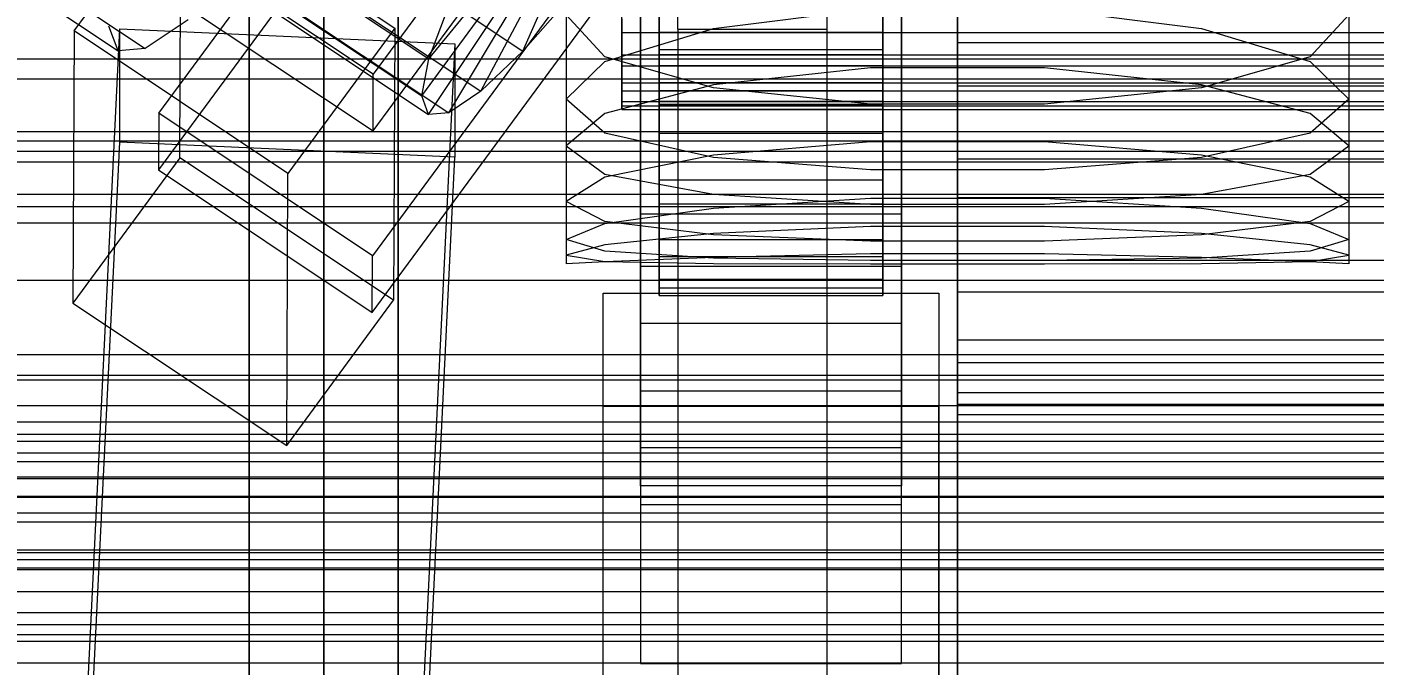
# Model space of a CAD drawing. Header units: millimetres. Extents: x -1970 to 59977, y -65068 to 6837.
# Drawn here: x -179.9 to -107.7, y -34688.8 to -34654.5 of the extents above; entities that cross this region are included whole.
import ezdxf

# ---------------------------------------------------------------- set-up
doc = ezdxf.new("R2010")
doc.units = ezdxf.units.MM
for name, color, linetype, lineweight in [('COTAS_O', 1, 'Continuous', 0), ('COTAS_P', 1, 'Continuous', 0), ('frontal_briquetadora', 7, 'Continuous', 0), ('frontal_C01', 7, 'Continuous', 0), ('frontal_C02', 7, 'Continuous', 0), ('frontal_C03', 7, 'Continuous', 0), ('frontal_C05-C03', 7, 'Continuous', 0), ('frontal_mezcladora', 7, 'Continuous', 0), ('frontal_secador', 7, 'Continuous', 0)]:
    doc.layers.add(name, color=color, linetype=linetype, lineweight=lineweight)
doc.dimstyles.new('R19_100', dxfattribs={"dimtxt": 250, "dimasz": 150, "dimexe": 150, "dimexo": 80, "dimgap": 100, "dimtad": 1, "dimtih": 1, "dimtoh": 1, "dimdsep": 46, "dimcen": 0.09, "dimadec": 0, "dimazin": 0, "dimtfac": 1, "dimtdec": 4, "dimtofl": 0, "dimtmove": 0, "dimatfit": 3, "dimfxl": 1, "dimtolj": 1, "dimtzin": 0, "dimarcsym": 0})

# ---------------------------------------------------------------- blocks, each defined once
blk = doc.blocks.new('*D37')
at = {"layer": 'COTAS_P', "color": 0, "lineweight": -2, "transparency": 16777216}
for p, q in [((-1750, -35420), (-1750, -34450)), ((2600, -35420), (2600, -34450)), ((-1600, -34600), (2450, -34600))]:
    blk.add_line(p, q, dxfattribs=at)
at = {"layer": 'COTAS_P', "color": 0, "transparency": 16777216}
for points in [[(-1600, -34575), (-1600, -34625), (-1750, -34600)], [(2450, -34575), (2450, -34625), (2600, -34600)]]:
    blk.add_solid(points, dxfattribs=at)
at = {"layer": 'Defpoints', "color": 0, "transparency": 16777216}
for p in [(2600, -34600), (-1750, -35500), (2600, -35500)]:
    blk.add_point(p, dxfattribs=at)
blk = doc.blocks.new('*D42')
at = {"layer": 'COTAS_O', "color": 0, "lineweight": -2, "transparency": 16777216}
for p, q in [((-570, -33700), (200, -33700)), ((50, -34750), (50, -33850)), ((-570, -34900), (200, -34900))]:
    blk.add_line(p, q, dxfattribs=at)
at = {"layer": 'COTAS_O', "color": 0, "transparency": 16777216}
for points in [[(25, -33850), (75, -33850), (50, -33700)], [(25, -34750), (75, -34750), (50, -34900)]]:
    blk.add_solid(points, dxfattribs=at)
at = {"layer": 'Defpoints', "color": 0, "transparency": 16777216}
for p in [(-650, -33700), (50, -33700), (-650, -34900)]:
    blk.add_point(p, dxfattribs=at)
blk = doc.blocks.new('*D43')
at = {"layer": 'COTAS_O', "color": 0, "lineweight": -2, "transparency": 16777216}
for p, q in [((-650, -34820), (-650, -34050)), ((650, -34820), (650, -34050)), ((-500, -34200), (500, -34200))]:
    blk.add_line(p, q, dxfattribs=at)
at = {"layer": 'COTAS_O', "color": 0, "transparency": 16777216}
for points in [[(-500, -34175), (-500, -34225), (-650, -34200)], [(500, -34175), (500, -34225), (650, -34200)]]:
    blk.add_solid(points, dxfattribs=at)
at = {"layer": 'Defpoints', "color": 0, "transparency": 16777216}
for p in [(650, -34200), (-650, -34900), (650, -34900)]:
    blk.add_point(p, dxfattribs=at)

msp = doc.modelspace()

# ---------------------------------------------------------------- linework, layer by layer
at = {"layer": 'frontal_briquetadora'}
for p, q in [((-164, -34454.149), (-164, -34698)), ((-160, -34698), (-160, -34454.149)), ((-160, -34478.149), (-160, -34722)), ((-160, -34727.142), (-160, -34483.291)), ((-160, -34483.291), (-160, -34715.652)), ((-160, -34722.08), (-160, -34489.719)), ((-160, -34489.719), (-160, -34716.717)), ((-168, -34713.16), (-168, -34492.29)), ((-164, -34719.288), (-164, -34492.29)), ((-160, -34719.288), (-160, -34492.29)), ((-160, -34492.29), (-160, -34713.16)), ((-168, -34497.432), (-168, -34718.302)), ((-160, -34718.302), (-160, -34497.432)), ((-151, -34640.815), (-151, -34658.409)), ((-109, -34640.815), (-109, -34658.409)), ((-151, -34643.204), (-151, -34660.914)), ((-109, -34643.204), (-109, -34660.914)), ((-151, -34646.048), (-151, -34663.894)), ((-109, -34646.048), (-109, -34663.894)), ((-151, -34647.998), (-151, -34665.938)), ((-109, -34647.998), (-109, -34665.938)), ((-160, -34649.075), (-160, -34654.572)), ((-160, -34649.261), (-160, -34654.728)), ((-160, -34654.883), (-160, -34649.447)), ((-151, -34648.799), (-151, -34666.778)), ((-151, -34649.25), (-151, -34667.25)), ((-109, -34648.799), (-109, -34666.778)), ((-109, -34649.25), (-109, -34667.25)), ((-143.094, -34654.607), (-134.674, -34653.565)), ((-125.326, -34653.565), (-116.906, -34654.607)), ((-148.92, -34656.141), (-151, -34653.884)), ((-109, -34653.884), (-111.08, -34656.141)), ((-160, -34654.572), (-160, -34659.095)), ((-160, -34654.728), (-160, -34659.221)), ((-160, -34659.345), (-160, -34654.883)), ((-148.92, -34656.382), (-143.094, -34654.607)), ((-116.906, -34654.607), (-111.08, -34656.382)), ((-151, -34658.409), (-148.92, -34656.382)), ((-143.094, -34657.802), (-148.92, -34656.141)), ((-111.08, -34656.141), (-116.906, -34657.802)), ((-111.08, -34656.382), (-109, -34658.409)), ((-134.674, -34656.722), (-143.094, -34657.636)), ((-125.326, -34656.723), (-134.674, -34656.722)), ((-116.906, -34657.636), (-125.326, -34656.723)), ((-143.094, -34657.636), (-148.92, -34659.178)), ((-134.674, -34658.667), (-143.094, -34657.802)), ((-116.906, -34657.802), (-125.326, -34658.667)), ((-111.08, -34659.178), (-116.906, -34657.636)), ((-148.92, -34660.23), (-151, -34658.409)), ((-125.326, -34658.667), (-134.674, -34658.667)), ((-109, -34658.409), (-111.08, -34660.23)), ((-160, -34659.095), (-160, -34662.632)), ((-160, -34659.221), (-160, -34662.727)), ((-160, -34662.82), (-160, -34659.345)), ((-148.92, -34659.178), (-151, -34660.914)), ((-109, -34660.914), (-111.08, -34659.178)), ((-143.094, -34661.54), (-148.92, -34660.23)), ((-111.08, -34660.23), (-116.906, -34661.54)), ((-151, -34660.914), (-148.92, -34662.441)), ((-134.674, -34660.692), (-143.094, -34661.41)), ((-125.326, -34660.692), (-134.674, -34660.692)), ((-116.906, -34661.41), (-125.326, -34660.692)), ((-111.08, -34662.441), (-109, -34660.914)), ((-143.094, -34661.41), (-148.92, -34662.6)), ((-134.674, -34662.209), (-143.094, -34661.54)), ((-116.906, -34661.54), (-125.326, -34662.209)), ((-111.08, -34662.6), (-116.906, -34661.41)), ((-148.92, -34662.441), (-143.094, -34663.515)), ((-125.326, -34662.209), (-134.674, -34662.209)), ((-116.906, -34663.515), (-111.08, -34662.441)), ((-160, -34662.632), (-160, -34665.174)), ((-160, -34662.727), (-160, -34665.237)), ((-160, -34665.3), (-160, -34662.82)), ((-148.92, -34662.6), (-151, -34663.894)), ((-109, -34663.894), (-111.08, -34662.6)), ((-148.92, -34664.979), (-151, -34663.894)), ((-143.094, -34663.515), (-134.674, -34664.053)), ((-143.094, -34664.254), (-134.674, -34663.732)), ((-134.674, -34663.732), (-125.326, -34663.732)), ((-125.326, -34664.053), (-116.906, -34663.515)), ((-125.326, -34663.732), (-116.906, -34664.254)), ((-109, -34663.894), (-111.08, -34664.979)), ((-148.92, -34665.088), (-143.094, -34664.254)), ((-134.674, -34664.053), (-125.326, -34664.053)), ((-116.906, -34664.254), (-111.08, -34665.088)), ((-160, -34665.174), (-160, -34666.715)), ((-160, -34665.237), (-160, -34666.747)), ((-160, -34666.778), (-160, -34665.3)), ((-151, -34665.938), (-148.92, -34665.088)), ((-143.094, -34665.696), (-148.92, -34664.979)), ((-134.674, -34665.239), (-143.094, -34665.629)), ((-125.326, -34665.239), (-134.674, -34665.239)), ((-116.906, -34665.629), (-125.326, -34665.239)), ((-111.08, -34664.979), (-116.906, -34665.696)), ((-111.08, -34665.088), (-109, -34665.938)), ((-148.92, -34666.577), (-151, -34665.938)), ((-143.094, -34665.629), (-148.92, -34666.225)), ((-134.674, -34666.036), (-143.094, -34665.696)), ((-125.326, -34666.036), (-134.674, -34666.036)), ((-116.906, -34665.696), (-125.326, -34666.036)), ((-111.08, -34666.225), (-116.906, -34665.629)), ((-109, -34665.938), (-111.08, -34666.577)), ((-160, -34666.715), (-160, -34667.25)), ((-160, -34666.747), (-160, -34667.25)), ((-160, -34667.25), (-160, -34666.778)), ((-148.92, -34666.225), (-151, -34666.778)), ((-151, -34666.778), (-148.92, -34667.119)), ((-143.094, -34666.937), (-148.92, -34666.577)), ((-134.674, -34666.715), (-143.094, -34666.906)), ((-125.326, -34666.715), (-134.674, -34666.715)), ((-116.906, -34666.906), (-125.326, -34666.715)), ((-111.08, -34666.577), (-116.906, -34666.937)), ((-109, -34666.778), (-111.08, -34666.225)), ((-111.08, -34667.119), (-109, -34666.778)), ((-148.92, -34667.144), (-151, -34667.25)), ((-143.094, -34666.906), (-148.92, -34667.144)), ((-148.92, -34667.119), (-143.094, -34667.24)), ((-134.674, -34667.078), (-143.094, -34666.937)), ((-143.094, -34667.24), (-134.674, -34667.248)), ((-125.326, -34667.078), (-134.674, -34667.078)), ((-134.674, -34667.248), (-125.326, -34667.248)), ((-116.906, -34666.937), (-125.326, -34667.078)), ((-125.326, -34667.248), (-116.906, -34667.24)), ((-111.08, -34667.144), (-116.906, -34666.906)), ((-116.906, -34667.24), (-111.08, -34667.119)), ((-109, -34667.25), (-111.08, -34667.144))]:
    msp.add_line(p, q, dxfattribs=at)
at = {"layer": 'frontal_C01'}
for p, q in [((-359.341, -34532.81), (-175.032, -34655.808)), ((-357.893, -34532.695), (-173.584, -34655.693)), ((-133.809, -34619.628), (-161.341, -34657.071)), ((-130, -34916.749), (-130, -34620.053)), ((-172.847, -34659.158), (-145.315, -34621.715)), ((-147, -34667.388), (-147, -34621.666)), ((-133, -34621.666), (-133, -34667.388)), ((-161.353, -34660.115), (-133.821, -34622.672)), ((-145.327, -34624.758), (-172.859, -34662.202)), ((-147, -34624.709), (-147, -34670.432)), ((-133, -34670.432), (-133, -34624.709)), ((-130, -34625.771), (-130, -34922.468)), ((-133.847, -34629.368), (-161.379, -34666.812)), ((-147, -34677.128), (-147, -34631.406)), ((-133, -34631.406), (-133, -34677.128)), ((-161.391, -34669.855), (-133.859, -34632.412)), ((-147, -34634.449), (-147, -34680.172)), ((-133, -34680.172), (-133, -34634.449)), ((-177.394, -34654.746), (-171.658, -34646.945)), ((-171.715, -34661.555), (-171.658, -34646.945)), ((-171.658, -34646.945), (-160.19, -34654.598)), ((-161.341, -34657.071), (-172.809, -34649.418)), ((-163.144, -34649.274), (-153.314, -34655.834)), ((-153.314, -34655.834), (-150.436, -34649.298)), ((-130, -34648.761), (-130, -34655.368)), ((-168.196, -34649.675), (-158.366, -34656.234)), ((-158.366, -34656.234), (-152.829, -34649.487)), ((-158.743, -34658.236), (-153.008, -34650.435)), ((-158.378, -34659.228), (-152.835, -34650.905)), ((-157.295, -34659.142), (-152.321, -34650.865)), ((-155.567, -34657.984), (-151.503, -34650.316)), ((-146, -34655.749), (-146, -34650.868)), ((-134, -34650.868), (-134, -34655.749)), ((-165.397, -34651.425), (-155.567, -34657.984)), ((-130, -34657.697), (-130, -34651.172)), ((-168.573, -34651.676), (-158.743, -34658.236)), ((-172.821, -34652.462), (-161.353, -34660.115)), ((-168.208, -34652.668), (-158.378, -34659.228)), ((-167.125, -34652.582), (-157.295, -34659.142)), ((-150.688, -34652.837), (-153.314, -34655.834)), ((-148, -34654.831), (-148, -34652.706)), ((-146, -34652.706), (-146, -34655.749)), ((-146, -34652.706), (-146, -34654.831)), ((-134, -34655.749), (-134, -34652.706)), ((-134, -34654.831), (-134, -34652.706)), ((-158.366, -34656.234), (-157.272, -34653.359)), ((-175.032, -34655.808), (-175.521, -34654.482)), ((-171.275, -34654.146), (-173.584, -34655.693)), ((-148, -34654.091), (-148, -34656.021)), ((-146, -34654.007), (-146, -34658.675)), ((-146, -34656.021), (-146, -34654.091)), ((-146, -34654.091), (-146, -34658.675)), ((-134, -34658.675), (-134, -34654.007)), ((-134, -34658.675), (-134, -34654.091)), ((-134, -34654.091), (-134, -34656.021)), ((-177.811, -34713.779), (-174.943, -34654.637)), ((-177.394, -34654.746), (-177.451, -34669.356)), ((-165.926, -34662.399), (-177.394, -34654.746)), ((-174.943, -34660.725), (-174.943, -34654.637)), ((-174.943, -34654.637), (-156.962, -34655.428)), ((-160.19, -34654.598), (-165.926, -34662.399)), ((-160.19, -34654.598), (-160.247, -34669.208)), ((-148, -34656.625), (-148, -34654.831)), ((-148, -34654.831), (148, -34654.831)), ((-146, -34654.831), (-146, -34660.237)), ((-134, -34654.831), (-146, -34654.831)), ((-146, -34654.831), (-146, -34656.625)), ((-134, -34660.237), (-134, -34654.831)), ((-134, -34656.625), (-134, -34654.831)), ((-173.584, -34655.693), (-175.032, -34655.808)), ((-156.962, -34655.428), (-159.83, -34714.57)), ((-156.962, -34655.428), (-156.962, -34661.516)), ((-153.314, -34655.834), (-155.567, -34657.984)), ((-146, -34655.749), (-134, -34655.749)), ((-146, -34660.237), (-146, -34655.749)), ((-134, -34655.749), (-134, -34660.237)), ((-130, -34655.368), (-130, -34661.608)), ((-130, -34655.368), (130, -34655.368)), ((-158.743, -34658.236), (-158.366, -34656.234)), ((-148, -34656.021), (-148, -34657.538)), ((-148, -34656.021), (148, -34656.021)), ((-148, -34657.965), (-148, -34656.625)), ((-148, -34656.625), (148, -34656.625)), ((-146, -34657.538), (-146, -34656.021)), ((-146, -34656.021), (-146, -34662.748)), ((-134, -34656.021), (-146, -34656.021)), ((-146, -34656.625), (-146, -34664.024)), ((-134, -34656.625), (-146, -34656.625)), ((-146, -34656.625), (-146, -34657.965)), ((-134, -34662.748), (-134, -34656.021)), ((-134, -34656.021), (-134, -34657.538)), ((-134, -34664.024), (-134, -34656.625)), ((-134, -34657.965), (-134, -34656.625)), ((-161.353, -34660.115), (-161.341, -34657.071)), ((-155.567, -34657.984), (-157.295, -34659.142)), ((-148, -34657.538), (-148, -34658.539)), ((-148, -34657.538), (148, -34657.538)), ((-148, -34658.76), (-148, -34657.965)), ((-148, -34657.965), (148, -34657.965)), ((-146, -34658.539), (-146, -34657.538)), ((-146, -34657.538), (-146, -34665.951)), ((-134, -34657.538), (-146, -34657.538)), ((-146, -34657.965), (-146, -34666.853)), ((-134, -34657.965), (-146, -34657.965)), ((-146, -34657.965), (-146, -34658.76)), ((-134, -34665.951), (-134, -34657.538)), ((-134, -34657.538), (-134, -34658.539)), ((-134, -34666.853), (-134, -34657.965)), ((-134, -34658.76), (-134, -34657.965)), ((-130, -34663.696), (-130, -34657.697)), ((-130, -34657.697), (130, -34657.697)), ((-158.378, -34659.228), (-158.743, -34658.236)), ((-148, -34658.539), (-148, -34658.956)), ((-148, -34658.539), (148, -34658.539)), ((-148, -34658.956), (-148, -34658.76)), ((-148, -34658.76), (148, -34658.76)), ((-146, -34658.956), (-146, -34658.539)), ((-146, -34658.539), (-146, -34668.065)), ((-134, -34658.539), (-146, -34658.539)), ((-146, -34658.675), (-146, -34662.748)), ((-146, -34658.675), (-134, -34658.675)), ((-146, -34658.76), (-146, -34668.532)), ((-134, -34658.76), (-146, -34658.76)), ((-146, -34658.76), (-146, -34658.956)), ((-134, -34668.065), (-134, -34658.539)), ((-134, -34658.539), (-134, -34658.956)), ((-134, -34662.748), (-134, -34658.675)), ((-134, -34668.532), (-134, -34658.76)), ((-134, -34658.956), (-134, -34658.76)), ((-172.847, -34659.158), (-172.859, -34662.202)), ((-161.379, -34666.812), (-172.847, -34659.158)), ((-157.295, -34659.142), (-158.378, -34659.228)), ((-148, -34658.956), (148, -34658.956)), ((-146, -34658.956), (-146, -34668.945)), ((-134, -34658.956), (-146, -34658.956)), ((-134, -34668.945), (-134, -34658.956)), ((-146, -34660.237), (-134, -34660.237)), ((-146, -34664.024), (-146, -34660.237)), ((-134, -34660.237), (-134, -34664.024)), ((-177.811, -34719.867), (-174.943, -34660.725)), ((-156.962, -34661.516), (-174.943, -34660.725)), ((-171.715, -34661.555), (-177.451, -34669.356)), ((-160.247, -34669.208), (-171.715, -34661.555)), ((-159.83, -34720.658), (-156.962, -34661.516)), ((-130, -34661.608), (-130, -34667.054)), ((-130, -34661.608), (130, -34661.608)), ((-172.859, -34662.202), (-161.391, -34669.855)), ((-165.983, -34677.009), (-165.926, -34662.399)), ((-146, -34662.748), (-146, -34665.951)), ((-146, -34662.748), (-134, -34662.748)), ((-134, -34665.951), (-134, -34662.748)), ((-130, -34668.759), (-130, -34663.696)), ((-130, -34663.696), (130, -34663.696)), ((-147, -34679.18), (-147, -34664.57)), ((-147, -34664.57), (-133, -34664.57)), ((-147, -34674.095), (-147, -34664.57)), ((-146, -34664.024), (-134, -34664.024)), ((-146, -34666.853), (-146, -34664.024)), ((-134, -34664.024), (-134, -34666.853)), ((-133, -34664.57), (-133, -34679.18)), ((-133, -34664.57), (-133, -34674.095)), ((-146, -34665.951), (-146, -34668.065)), ((-146, -34665.951), (-134, -34665.951)), ((-134, -34668.065), (-134, -34665.951)), ((-161.391, -34669.855), (-161.379, -34666.812)), ((-133, -34667.388), (-147, -34667.388)), ((-147, -34667.388), (-147, -34670.432)), ((-146, -34666.853), (-134, -34666.853)), ((-146, -34668.532), (-146, -34666.853)), ((-134, -34666.853), (-134, -34668.532)), ((-133, -34670.432), (-133, -34667.388)), ((-130, -34667.054), (-130, -34671.336)), ((-130, -34667.054), (130, -34667.054)), ((-146, -34668.065), (-146, -34668.945)), ((-146, -34668.065), (-134, -34668.065)), ((-134, -34668.945), (-134, -34668.065)), ((-149, -34674.919), (-149, -34668.831)), ((-149, -34668.831), (-131, -34668.831)), ((-149, -34714.173), (-149, -34668.831)), ((-146, -34668.532), (-134, -34668.532)), ((-146, -34668.945), (-146, -34668.532)), ((-146, -34668.945), (-134, -34668.945)), ((-134, -34668.532), (-134, -34668.945)), ((-131, -34668.831), (-131, -34674.919)), ((-131, -34668.831), (-131, -34714.173)), ((-130, -34672.541), (-130, -34668.759)), ((-130, -34668.759), (130, -34668.759)), ((-177.451, -34669.356), (-165.983, -34677.009)), ((-165.983, -34677.009), (-160.247, -34669.208)), ((-147, -34670.432), (-133, -34670.432)), ((-130, -34671.336), (-130, -34674.161)), ((-130, -34671.336), (130, -34671.336)), ((-130, -34674.785), (-130, -34672.541)), ((-130, -34672.541), (130, -34672.541)), ((-133, -34674.095), (-147, -34674.095)), ((-147, -34674.095), (-147, -34688.706)), ((-133, -34688.706), (-133, -34674.095)), ((-130, -34674.161), (-130, -34675.338)), ((-130, -34674.161), (130, -34674.161)), ((-131, -34674.919), (-149, -34674.919)), ((-149, -34720.26), (-149, -34674.919)), ((-131, -34720.26), (-131, -34674.919)), ((-130, -34675.338), (-130, -34674.785)), ((-130, -34674.785), (130, -34674.785)), ((-130, -34675.338), (130, -34675.338)), ((-133, -34677.128), (-147, -34677.128)), ((-147, -34677.128), (-147, -34680.172)), ((-133, -34680.172), (-133, -34677.128)), ((-133, -34679.18), (-147, -34679.18)), ((-147, -34679.18), (-147, -34688.706)), ((-133, -34688.706), (-133, -34679.18)), ((-147, -34680.172), (-133, -34680.172)), ((-147, -34688.706), (-133, -34688.706))]:
    msp.add_line(p, q, dxfattribs=at)
at = {"layer": 'frontal_C02'}
for p, q in [((-130, -34822.796), (-130, -34537.975)), ((-130, -34543.716), (-130, -34828.537)), ((-450, -34660.649), (450, -34660.649))]:
    msp.add_line(p, q, dxfattribs=at)
at = {"layer": 'frontal_C03'}
for p, q in [((1250, -34656.257), (-1250, -34656.257)), ((-1250, -34657.314), (1250, -34657.314)), ((1250, -34660.166), (-1250, -34660.166)), ((1250, -34661.224), (-1250, -34661.224)), ((1250, -34663.531), (-1250, -34663.531)), ((1250, -34664.184), (-1250, -34664.184)), ((1250, -34665.066), (-1250, -34665.066)), ((1250, -34674.872), (-1250, -34674.872)), ((1250, -34675.754), (-1250, -34675.754)), ((1250, -34676.407), (-1250, -34676.407)), ((-1250, -34676.77), (1250, -34676.77)), ((-1250, -34677.403), (1250, -34677.403)), ((-1250, -34677.867), (1250, -34677.867)), ((1250, -34678.714), (-1250, -34678.714)), ((-1250, -34679.722), (1250, -34679.722)), ((-1250, -34679.772), (1250, -34679.772)), ((-1250, -34680.619), (1250, -34680.619)), ((1250, -34682.624), (-1250, -34682.624)), ((-1250, -34683.571), (1250, -34683.571)), ((1250, -34683.681), (-1250, -34683.681)), ((-1250, -34684.838), (1250, -34684.838)), ((1250, -34685.989), (-1250, -34685.989)), ((1250, -34686.642), (-1250, -34686.642)), ((1250, -34687.523), (-1250, -34687.523)), ((-1250, -34688.686), (1250, -34688.686))]:
    msp.add_line(p, q, dxfattribs=at)
at = {"layer": 'frontal_C05-C03'}
for p, q in [((-250, -34678.77), (250, -34678.77)), ((250, -34682.77), (-250, -34682.77)), ((250, -34683.153), (-250, -34683.153)), ((-250, -34687.153), (250, -34687.153))]:
    msp.add_line(p, q, dxfattribs=at)
at = {"layer": 'frontal_mezcladora'}
for p, q in [((-145, -34654.654), (-145, -34590)), ((-137, -34590), (-137, -34654.654)), ((-145, -34654.654), (-145, -34709.466)), ((-145, -34654.654), (-137, -34654.654)), ((-137, -34654.654), (-137, -34709.466)), ((-420, -34681.107), (240, -34681.107))]:
    msp.add_line(p, q, dxfattribs=at)
at = {"layer": 'frontal_secador'}
for p, q in [((1360, -34661.784), (-1360, -34661.784)), ((1360, -34668.141), (-1360, -34668.141)), ((1360, -34672.137), (-1360, -34672.137)), ((1250, -34673.25), (-1250, -34673.25)), ((1360, -34673.5), (-1360, -34673.5))]:
    msp.add_line(p, q, dxfattribs=at)

# ---------------------------------------------------------------- dimensions: what is measured, and where the dimension line sits
at = {"layer": 'COTAS_O'}
for p2, distance, picture, middle in [((-650, -33700), -700, '*D42', (50, -34300)), ((650, -34900), 700, '*D43', (0, -34200))]:
    dim = msp.add_aligned_dim(p1=(-650, -34900), p2=p2, distance=distance, text='<> O', dimstyle='R19_100', dxfattribs=at)
    dim.commit()
    dim.dimension.update_dxf_attribs({"geometry": picture, "text_midpoint": middle})
at = {"layer": 'COTAS_P'}
dim = msp.add_aligned_dim(p1=(-1750, -35500), p2=(2600, -35500), distance=900, text='<> P', dimstyle='R19_100', dxfattribs=at)
dim.commit()
dim.dimension.update_dxf_attribs({"geometry": '*D37', "text_midpoint": (425, -34600)})

doc.saveas('drawing.dxf')
